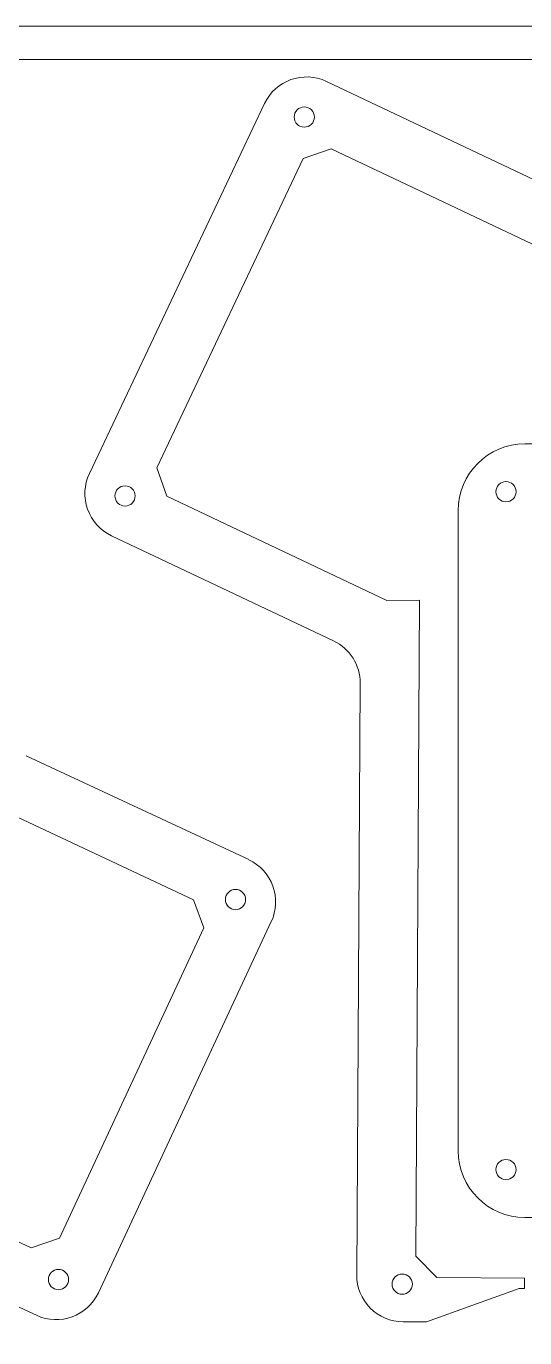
# Model space of a CAD drawing. Header units: millimetres. Extents: x -286 to 710, y -5 to 442.
# Drawn here: x 167.7 to 242.6, y 192.2 to 389 of the extents above; entities that cross this region are included whole.
import ezdxf

# ---------------------------------------------------------------- set-up
doc = ezdxf.new("R2010")
doc.units = ezdxf.units.MM
doc.header["$MEASUREMENT"] = 0
doc.layers.get('0').update_dxf_attribs({"lineweight": 0, "true_color": 0xf6921e})
doc.layers.add('Cutting lines', color=5, linetype='Continuous', lineweight=0)

msp = doc.modelspace()

# ---------------------------------------------------------------- linework, layer by layer
at = {"lineweight": 0}
for points in [[(-5, -5), (389, -5), (389, 389), (-5, 389)], [(0, 0), (384, 0), (384, 384), (0, 384)]]:
    msp.add_lwpolyline(points, close=True, dxfattribs=at)
at = {"layer": 'Cutting lines', "lineweight": 0}
for p, q in [((292.16, 343.16), (212.81, 380.72)), ((177.2, 321.86), (203.49, 377.39)), ((213.85, 296.76), (180.53, 312.54)), ((217.34, 201.61), (217.86, 290.39)), ((167.71, 279.51), (201.12, 263.93)), ((204.51, 254.63), (178.55, 198.95)), ((89.68, 232.65), (169.24, 195.56)), ((242.54, 199.57), (242.55, 201.15)), ((241.74, 199.58), (227.84, 194.55)), ((242.54, 199.57), (241.74, 199.58)), ((227.84, 194.55), (224.3, 194.57))]:
    msp.add_line(p, q, dxfattribs=at)
at = {"layer": 'Cutting lines'}
for p, q in [((242.58, 326.33), (355.03, 326.33)), ((232.58, 220.24), (232.58, 316.33)), ((355.03, 210.24), (242.58, 210.24))]:
    msp.add_line(p, q, dxfattribs=at)
at = {"layer": 'Cutting lines', "lineweight": 0}
for points in [[(19.4, 374.95), (14.55, 374.95), (11.37, 371.81), (11.39, 251.68), (20.93, 242.14), (90.24, 242.14), (168.48, 205.66), (172.69, 207.15), (194.39, 253.7), (192.85, 257.92), (159.75, 273.42), (154.84, 273.35), (154.83, 371.77), (151.65, 374.95), (138.45, 374.95)], [(361.6, 200.46), (366.45, 200.43), (369.65, 203.55), (370.33, 323.68), (360.85, 333.27), (291.54, 333.67), (213.51, 370.61), (209.3, 369.15), (187.32, 322.73), (188.84, 318.5), (221.85, 302.81), (226.76, 302.85), (226.2, 204.42), (229.35, 201.23), (242.55, 201.15)]]:
    msp.add_lwpolyline(points, dxfattribs=at)
for centre in [(209.47, 375.37), (182.55, 318.51), (239.76, 319.15), (199.14, 257.94), (239.76, 217.42), (172.56, 200.92), (224.18, 200.23)]:
    msp.add_circle(centre, 1.52, dxfattribs=at)
for centre, start, end in [((209.82, 374.39), 64.6698, 154.6654), ((183.53, 318.86), 154.6654, 244.667), ((210.86, 290.44), 359.6652, 64.667), ((198.17, 257.58), 335.0002, 65.0019), ((224.34, 201.57), 179.6652, 269.6652), ((172.2, 201.9), 245.0046, 335.0002)]:
    msp.add_arc(centre, 7, start, end, dxfattribs=at)
at = {"layer": 'Cutting lines'}
for centre, start, end in [((242.58, 316.33), 90, 180), ((242.58, 220.24), 180, 270)]:
    msp.add_arc(centre, 10, start, end, dxfattribs=at)

doc.saveas('drawing.dxf')
